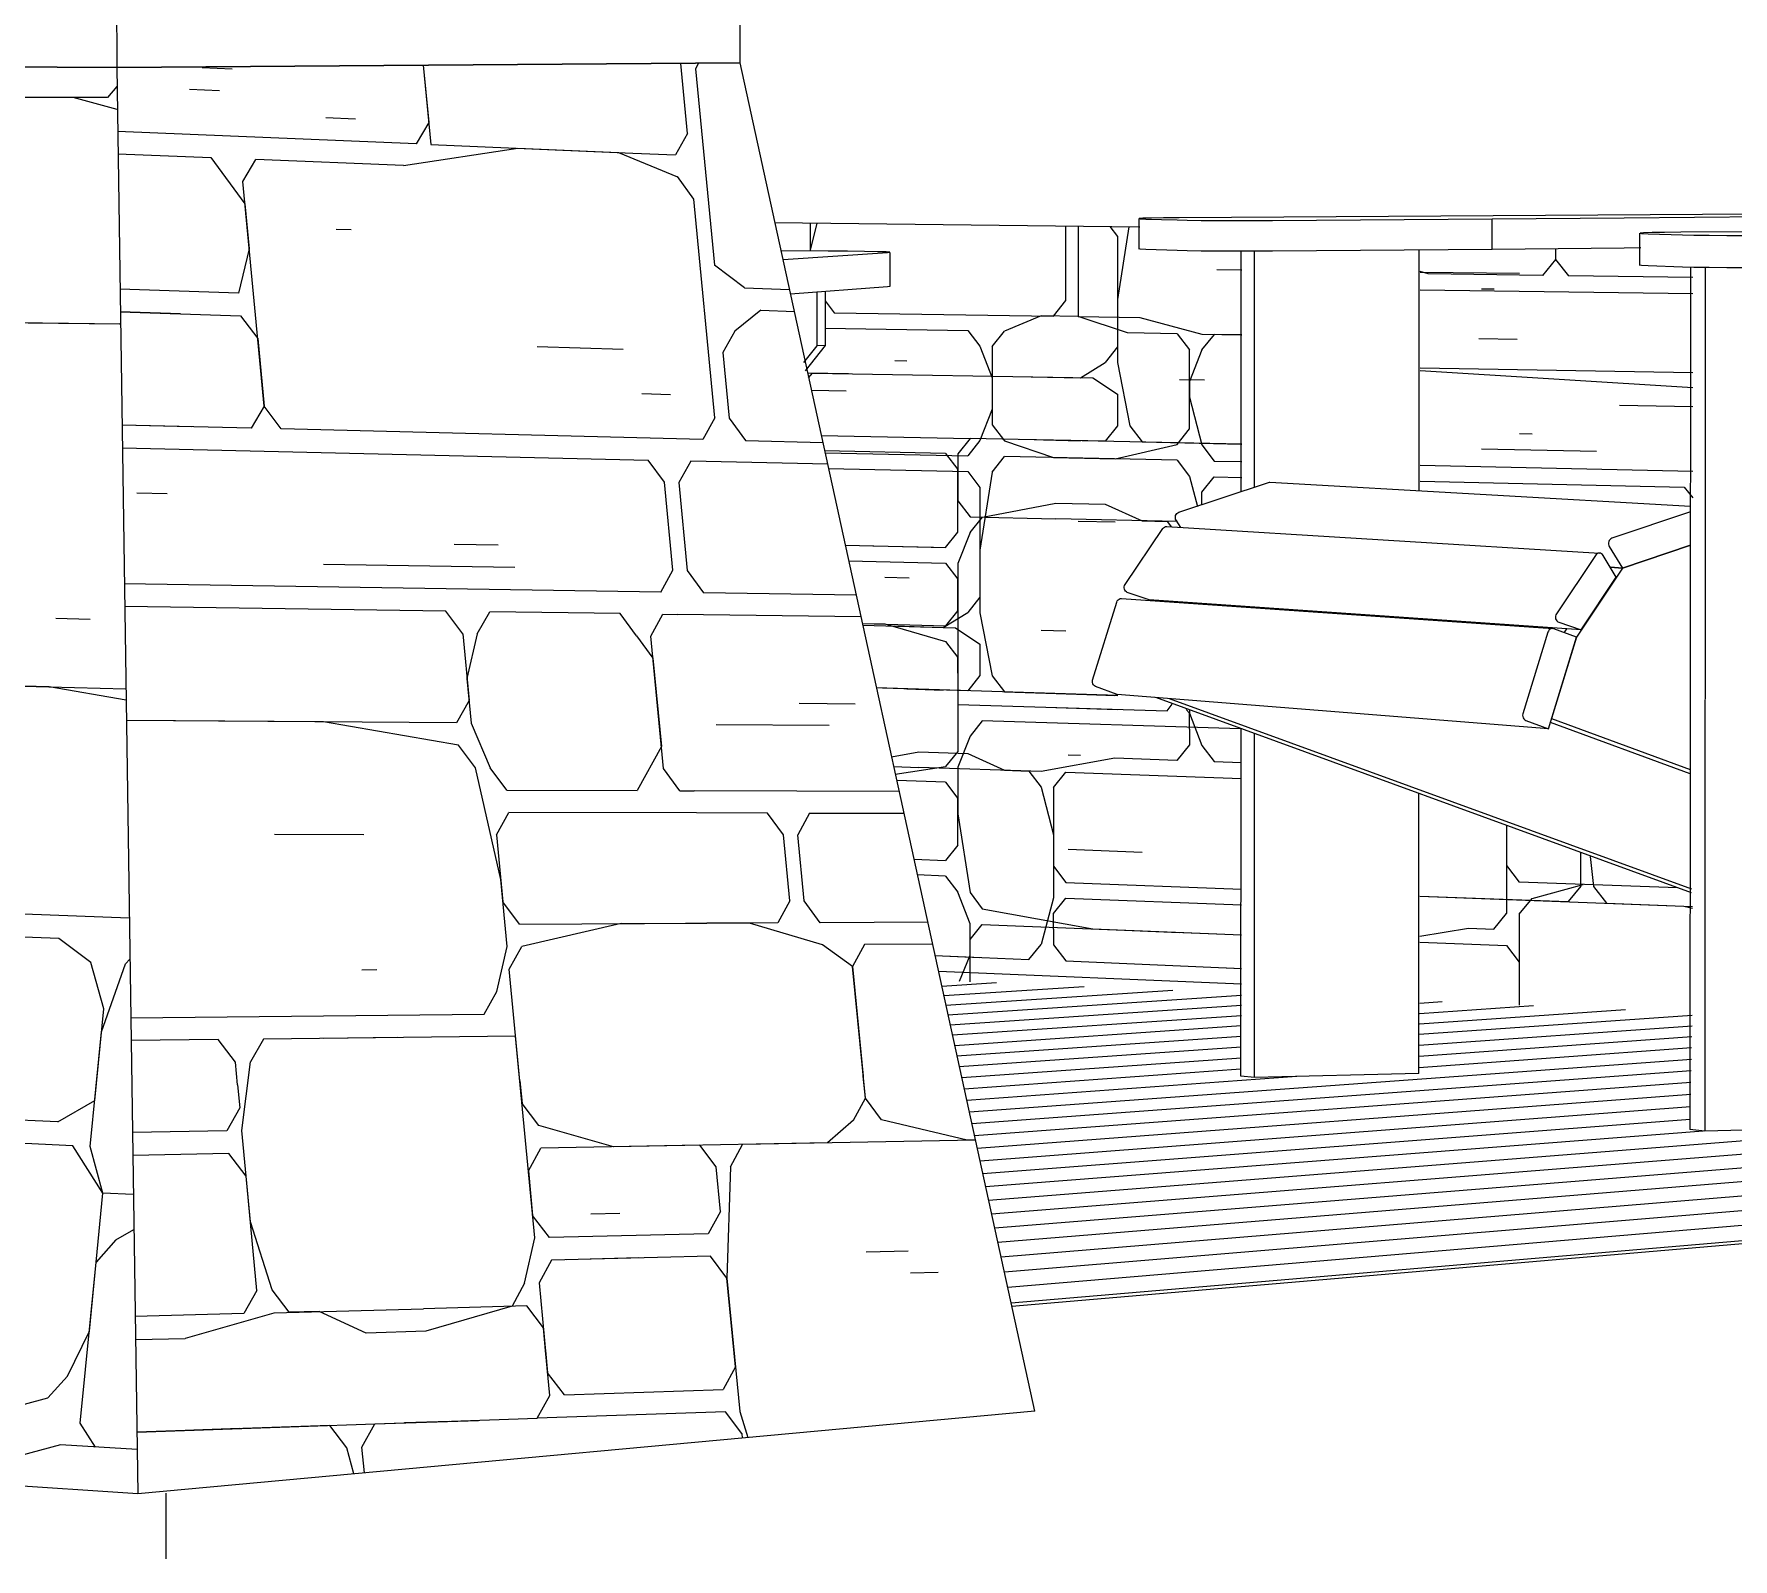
# Model space of a CAD drawing. Header units: inches. Extents: x 205 to 211, y -138 to -29.
# Drawn here: x 210.3542 to 210.4573, y -31.0676 to -30.9751 of the extents above; entities that cross this region are included whole.
import ezdxf

# ---------------------------------------------------------------- set-up
doc = ezdxf.new("R2010")
doc.units = ezdxf.units.IN
doc.header["$MEASUREMENT"] = 0
for name, color, linetype, lineweight in [('A-FLOR', 192, 'Continuous', 13), ('A-FLOR-PATT', 8, 'Continuous', 13), ('A-PART', 2, 'Continuous', 9), ('A-WALL', 113, 'Continuous', 13), ('A-WALL-PATT', 111, 'Continuous', 13), ('I-FURN', 30, 'Continuous', 9), ('L-SITE-WALL', 31, 'Continuous', 13), ('S-COLS', 52, 'Continuous', 9)]:
    doc.layers.add(name, color=color, linetype=linetype, lineweight=lineweight)

# ---------------------------------------------------------------- blocks, each defined once
blk = doc.blocks.new('FP_143-Looking Southeast')
at = {"layer": 'A-FLOR-PATT', "lineweight": 9}
for p, q in [((-513.64957, -31.03265), (-513.65289, -31.03287)), ((-513.64424, -31.03288), (-513.65276, -31.03344)), ((-513.63886, -31.03311), (-513.65264, -31.03402)), ((-513.63468, -31.03342), (-513.65251, -31.03461)), ((-513.63469, -31.03402), (-513.65237, -31.03522)), ((-513.63469, -31.03464), (-513.65224, -31.03583)), ((-513.60733, -31.03463), (-513.6239, -31.03579)), ((-513.61139, -31.03428), (-513.62389, -31.03515)), ((-513.61697, -31.03404), (-513.62388, -31.03452)), ((-513.6225, -31.0338), (-513.62387, -31.0339)), ((-513.6347, -31.03526), (-513.6521, -31.03646)), ((-513.60734, -31.03527), (-513.6239, -31.03645)), ((-513.63471, -31.0359), (-513.65196, -31.0371)), ((-513.63471, -31.03655), (-513.65182, -31.03775)), ((-513.60737, -31.0366), (-513.62392, -31.0378)), ((-513.60735, -31.03593), (-513.62391, -31.03712)), ((-513.63472, -31.03721), (-513.65167, -31.03842)), ((-513.60738, -31.03729), (-513.65121, -31.04049)), ((-513.63473, -31.03789), (-513.65152, -31.03909)), ((-513.63134, -31.03834), (-513.65137, -31.03979)), ((-513.6074, -31.03798), (-513.65106, -31.04121)), ((-513.60741, -31.0387), (-513.6509, -31.04194)), ((-513.55692, -31.03852), (-513.65004, -31.04585)), ((-513.52255, -31.03807), (-513.64948, -31.0484)), ((-513.51626, -31.03834), (-513.64928, -31.04929)), ((-513.50992, -31.03861), (-513.64908, -31.0502)), ((-513.60742, -31.03943), (-513.65073, -31.04269)), ((-513.5552, -31.03915), (-513.64986, -31.04668)), ((-513.55382, -31.03982), (-513.64967, -31.04753)), ((-513.50353, -31.03888), (-513.64888, -31.05113)), ((-513.49708, -31.03916), (-513.64867, -31.05208)), ((-513.60744, -31.04017), (-513.65056, -31.04346)), ((-513.60746, -31.04093), (-513.65039, -31.04424)), ((-513.60666, -31.04164), (-513.65022, -31.04503))]:
    blk.add_line(p, q, dxfattribs=at)
blk = doc.blocks.new('FP_149-Looking Southeast')
at = {"layer": 'A-WALL-PATT', "lineweight": 9}
for p, q in [((-513.66088, -30.98654), (-513.66088, -30.98825)), ((-513.66046, -30.98655), (-513.66088, -30.98818)), ((-513.64535, -30.99124), (-513.64535, -30.98672)), ((-513.64461, -30.98673), (-513.64461, -30.99221)), ((-513.66088, -30.98818), (-513.66088, -30.98825)), ((-513.61563, -30.98811), (-513.61563, -30.98876)), ((-513.61563, -30.98876), (-513.61641, -30.98972)), ((-513.61563, -30.98876), (-513.61485, -30.98974)), ((-513.62336, -30.98963), (-513.62385, -30.98947)), ((-513.61641, -30.98972), (-513.62336, -30.98963)), ((-513.60729, -30.98984), (-513.61485, -30.98974)), ((-513.65997, -30.99126), (-513.65942, -30.99198)), ((-513.6461, -30.99219), (-513.64535, -30.99124)), ((-513.62385, -30.99059), (-513.60729, -30.99082)), ((-513.65942, -30.99198), (-513.6461, -30.99219)), ((-513.64685, -30.99217), (-513.64908, -30.99309)), ((-513.64461, -30.99221), (-513.64685, -30.99217)), ((-513.64685, -30.99217), (-513.6461, -30.99219)), ((-513.64161, -30.99321), (-513.64461, -30.99221)), ((-513.64461, -30.99221), (-513.64086, -30.99227)), ((-513.64086, -30.99227), (-513.63709, -30.99328)), ((-513.65997, -30.99292), (-513.65131, -30.99306)), ((-513.65131, -30.99306), (-513.65057, -30.99402)), ((-513.64982, -30.99403), (-513.64908, -30.99309)), ((-513.6386, -30.99326), (-513.64161, -30.99321)), ((-513.6386, -30.99326), (-513.63785, -30.99423)), ((-513.63709, -30.99328), (-513.63467, -30.99332)), ((-513.63709, -30.99424), (-513.63633, -30.9933)), ((-513.63467, -30.99332), (-513.63633, -30.9933)), ((-513.65057, -30.99402), (-513.64982, -30.99594)), ((-513.64982, -30.99403), (-513.64982, -30.99879)), ((-513.63785, -30.99903), (-513.63785, -30.99423)), ((-513.63709, -30.99424), (-513.63785, -30.99615)), ((-513.62028, -30.99355), (-513.61796, -30.99359)), ((-513.65574, -30.99488), (-513.655, -30.9949)), ((-513.64982, -30.99594), (-513.64982, -30.99784)), ((-513.63785, -30.99615), (-513.63785, -30.99711)), ((-513.6608, -30.99668), (-513.65868, -30.99672)), ((-513.63785, -30.99711), (-513.63709, -31)), ((-513.61174, -30.99759), (-513.6073, -30.99768)), ((-513.64982, -30.99784), (-513.65057, -30.99973)), ((-513.64982, -30.99879), (-513.64908, -30.99976)), ((-513.6386, -30.99997), (-513.63785, -30.99903)), ((-513.65997, -31.00048), (-513.65131, -31.00066)), ((-513.65057, -30.99973), (-513.65131, -31.00066)), ((-513.64908, -30.99976), (-513.6461, -31.00077)), ((-513.64236, -31.00085), (-513.6386, -30.99997)), ((-513.63709, -31), (-513.63634, -31.00098)), ((-513.65977, -31.00143), (-513.65131, -31.00161)), ((-513.65131, -31.00161), (-513.65057, -31.00258)), ((-513.64983, -31.00165), (-513.65057, -31.00639)), ((-513.64983, -31.00165), (-513.64908, -31.00071)), ((-513.6386, -31.00093), (-513.64908, -31.00071)), ((-513.6461, -31.00077), (-513.64236, -31.00085)), ((-513.6386, -31.00093), (-513.63785, -31.00191)), ((-513.63634, -31.00098), (-513.63467, -31.00101)), ((-513.62385, -31.00124), (-513.6073, -31.00159)), ((-513.65057, -31.00258), (-513.65057, -31.00924)), ((-513.63785, -31.00191), (-513.63737, -31.00375)), ((-513.63709, -31.00288), (-513.63634, -31.00194)), ((-513.63634, -31.00194), (-513.63467, -31.00198)), ((-513.62385, -31.00221), (-513.60782, -31.00256)), ((-513.60782, -31.00256), (-513.6073, -31.00322)), ((-513.63709, -31.00366), (-513.63709, -31.00288)), ((-513.64461, -31.00462), (-513.64236, -31.00468)), ((-513.65057, -31.00639), (-513.65057, -31.01019)), ((-513.65057, -31.00924), (-513.65131, -31.01017)), ((-513.65769, -31.01094), (-513.65205, -31.0111)), ((-513.65574, -31.01099), (-513.65279, -31.01108)), ((-513.65279, -31.01108), (-513.65131, -31.01017)), ((-513.65057, -31.01019), (-513.64983, -31.01402)), ((-513.65205, -31.0111), (-513.65057, -31.01209)), ((-513.64685, -31.01125), (-513.64536, -31.01129)), ((-513.65057, -31.01209), (-513.65057, -31.01399)), ((-513.65057, -31.01399), (-513.65131, -31.01492)), ((-513.64983, -31.01402), (-513.64908, -31.01499)), ((-513.64219, -31.0152), (-513.65685, -31.01475)), ((-513.65131, -31.01492), (-513.65648, -31.01476)), ((-513.65501, -31.01481), (-513.65279, -31.01488)), ((-513.64908, -31.01499), (-513.64219, -31.0152)), ((-513.64461, -31.01513), (-513.64237, -31.0152)), ((-513.63785, -31.01629), (-513.63804, -31.01605)), ((-513.63785, -31.01612), (-513.63785, -31.01629)), ((-513.63785, -31.01725), (-513.63785, -31.01629)), ((-513.63785, -31.01629), (-513.6371, -31.01824)), ((-513.63785, -31.01821), (-513.63861, -31.01915)), ((-513.63785, -31.01725), (-513.63785, -31.01821)), ((-513.65594, -31.01893), (-513.65427, -31.01862)), ((-513.65427, -31.01862), (-513.65131, -31.01872)), ((-513.65131, -31.01872), (-513.64908, -31.01975)), ((-513.64237, -31.01902), (-513.64685, -31.01982)), ((-513.63861, -31.01915), (-513.64237, -31.01902)), ((-513.6371, -31.01824), (-513.63634, -31.01922)), ((-513.63634, -31.01922), (-513.63468, -31.01928)), ((-513.65581, -31.01952), (-513.65427, -31.01957)), ((-513.64685, -31.01982), (-513.65427, -31.01957)), ((-513.64908, -31.01975), (-513.6476, -31.0198)), ((-513.6476, -31.0198), (-513.64685, -31.02078)), ((-513.64611, -31.0208), (-513.64536, -31.01987)), ((-513.64536, -31.01987), (-513.63468, -31.02024)), ((-513.64685, -31.02078), (-513.64611, -31.02366)), ((-513.64611, -31.0208), (-513.64611, -31.02557)), ((-513.64611, -31.02366), (-513.64611, -31.02748)), ((-513.61409, -31.02678), (-513.61409, -31.02476)), ((-513.61352, -31.02497), (-513.61332, -31.02681)), ((-513.64611, -31.02557), (-513.64536, -31.02655)), ((-513.64611, -31.02748), (-513.64685, -31.03031)), ((-513.64611, -31.02843), (-513.64536, -31.02751)), ((-513.64536, -31.02655), (-513.63468, -31.02696)), ((-513.64536, -31.02751), (-513.63468, -31.02792)), ((-513.62386, -31.02738), (-513.60784, -31.02799)), ((-513.62386, -31.02738), (-513.61487, -31.02772)), ((-513.61409, -31.02678), (-513.61487, -31.02772)), ((-513.61332, -31.02681), (-513.61254, -31.02781)), ((-513.64611, -31.02938), (-513.64611, -31.02843)), ((-513.61254, -31.02781), (-513.60732, -31.02801)), ((-513.60784, -31.02799), (-513.60732, -31.02812)), ((-513.64611, -31.02938), (-513.64611, -31.03034)), ((-513.6476, -31.03123), (-513.64685, -31.03031)), ((-513.64611, -31.03034), (-513.64536, -31.03132)), ((-513.6533, -31.03099), (-513.65057, -31.0311)), ((-513.6533, -31.03099), (-513.6476, -31.03123)), ((-513.64536, -31.03132), (-513.63468, -31.03177)), ((-513.63468, -31.03273), (-513.65309, -31.03195)), ((-513.63559, -31.03173), (-513.63468, -31.03177))]:
    blk.add_line(p, q, dxfattribs=at)
blk = doc.blocks.new('FP_150-Looking Southeast')
at = {"layer": 'A-WALL-PATT', "lineweight": 9}
for p, q in [((-513.68436, -30.97696), (-513.6839, -30.98177)), ((-513.68436, -30.97696), (-513.68403, -30.98043)), ((-513.66831, -30.98111), (-513.66873, -30.97685)), ((-513.66765, -30.97684), (-513.66784, -30.97718)), ((-513.69595, -30.9772), (-513.69777, -30.97712)), ((-513.66784, -30.97718), (-513.66669, -30.98909)), ((-513.69673, -30.97852), (-513.69855, -30.97844)), ((-513.68479, -30.98174), (-513.70292, -30.98098)), ((-513.68848, -30.98024), (-513.69028, -30.98016)), ((-513.68403, -30.98043), (-513.68479, -30.98174)), ((-513.68555, -30.98305), (-513.67861, -30.982)), ((-513.6839, -30.98177), (-513.67164, -30.98229)), ((-513.67861, -30.982), (-513.6725, -30.98225)), ((-513.66831, -30.98111), (-513.66905, -30.9824)), ((-513.7029, -30.98234), (-513.69725, -30.98257)), ((-513.69725, -30.98257), (-513.69518, -30.98537)), ((-513.69531, -30.98401), (-513.69453, -30.98268)), ((-513.68555, -30.98305), (-513.69453, -30.98268)), ((-513.6725, -30.98225), (-513.66892, -30.98373)), ((-513.67164, -30.98229), (-513.66905, -30.9824)), ((-513.69402, -30.99765), (-513.69531, -30.98401)), ((-513.66793, -30.98509), (-513.66892, -30.98372)), ((-513.66665, -30.99836), (-513.66793, -30.98509)), ((-513.69518, -30.98537), (-513.69492, -30.9881)), ((-513.68874, -30.98696), (-513.68964, -30.98693)), ((-513.69492, -30.9881), (-513.69557, -30.99079)), ((-513.66485, -30.99048), (-513.66669, -30.98909)), ((-513.69557, -30.99079), (-513.70277, -30.99056)), ((-513.66485, -30.99048), (-513.66212, -30.99057)), ((-513.69909, -30.99204), (-513.70275, -30.99193)), ((-513.70275, -30.99193), (-513.69545, -30.99216)), ((-513.69545, -30.99216), (-513.69441, -30.99355)), ((-513.66386, -30.99183), (-513.66545, -30.9931)), ((-513.66386, -30.99183), (-513.66183, -30.9919)), ((-513.66545, -30.9931), (-513.66617, -30.9944)), ((-513.69441, -30.99355), (-513.69402, -30.99765)), ((-513.67222, -30.99422), (-513.67745, -30.99406)), ((-513.66617, -30.9944), (-513.66579, -30.99838)), ((-513.66936, -30.99696), (-513.67109, -30.99691)), ((-513.69402, -30.99765), (-513.6948, -30.99899)), ((-513.69299, -30.99903), (-513.69402, -30.99765)), ((-513.66665, -30.99836), (-513.66738, -30.99967)), ((-513.66579, -30.99838), (-513.6648, -30.99973)), ((-513.69845, -30.9989), (-513.70265, -30.9988)), ((-513.6948, -30.99899), (-513.70265, -30.9988)), ((-513.66738, -30.99967), (-513.69299, -30.99903)), ((-513.70263, -31.00017), (-513.67071, -31.00092)), ((-513.6648, -30.99973), (-513.66009, -30.99985)), ((-513.66971, -31.00227), (-513.67071, -31.00092)), ((-513.66811, -31.00098), (-513.66885, -31.00229)), ((-513.6598, -31.00117), (-513.66811, -31.00098)), ((-513.6692, -31.00761), (-513.66971, -31.00227)), ((-513.66885, -31.00229), (-513.66833, -31.00763)), ((-513.6999, -31.00298), (-513.70174, -31.00294)), ((-513.67982, -31.00609), (-513.68248, -31.00604)), ((-513.67881, -31.00745), (-513.69041, -31.00726)), ((-513.66994, -31.00894), (-513.6692, -31.00761)), ((-513.66833, -31.00763), (-513.66734, -31.00898)), ((-513.66994, -31.00894), (-513.70251, -31.00843)), ((-513.68298, -31.01009), (-513.70249, -31.00981)), ((-513.65806, -31.00912), (-513.66734, -31.00898)), ((-513.68196, -31.01146), (-513.68298, -31.01009)), ((-513.68108, -31.01147), (-513.68032, -31.01013)), ((-513.67241, -31.01024), (-513.68032, -31.01013)), ((-513.67141, -31.01159), (-513.67241, -31.01024)), ((-513.67055, -31.0116), (-513.66981, -31.01027)), ((-513.66981, -31.01027), (-513.66894, -31.01029)), ((-513.65777, -31.01044), (-513.66894, -31.01029)), ((-513.68196, -31.01146), (-513.68158, -31.01552)), ((-513.68108, -31.01147), (-513.68171, -31.01417)), ((-513.67141, -31.01159), (-513.67042, -31.01294)), ((-513.66977, -31.01964), (-513.67055, -31.0116)), ((-513.67042, -31.01294), (-513.6699, -31.0183)), ((-513.68171, -31.01417), (-513.68145, -31.01688)), ((-513.68158, -31.01552), (-513.68234, -31.01687)), ((-513.65815, -31.01573), (-513.66155, -31.0157)), ((-513.69041, -31.01681), (-513.70239, -31.01672)), ((-513.68234, -31.01687), (-513.70239, -31.01672)), ((-513.69041, -31.01681), (-513.69678, -31.01676)), ((-513.68221, -31.01823), (-513.69041, -31.01681)), ((-513.68145, -31.01688), (-513.6803, -31.01959)), ((-513.65972, -31.01704), (-513.66657, -31.01699)), ((-513.68119, -31.01959), (-513.68221, -31.01823)), ((-513.6699, -31.0183), (-513.67138, -31.02098)), ((-513.67966, -31.02637), (-513.68119, -31.01959)), ((-513.67929, -31.02095), (-513.6803, -31.01959)), ((-513.66878, -31.02099), (-513.66977, -31.01964)), ((-513.67929, -31.02095), (-513.67138, -31.02098)), ((-513.66878, -31.02099), (-513.66791, -31.02099)), ((-513.65546, -31.02103), (-513.66791, -31.02099)), ((-513.67992, -31.02366), (-513.67916, -31.02231)), ((-513.66778, -31.02233), (-513.67916, -31.02231)), ((-513.66347, -31.02234), (-513.66778, -31.02233)), ((-513.66249, -31.02367), (-513.66347, -31.02234)), ((-513.66091, -31.02234), (-513.66163, -31.02367)), ((-513.66091, -31.02234), (-513.65517, -31.02236)), ((-513.68796, -31.02366), (-513.69339, -31.02365)), ((-513.67992, -31.02366), (-513.67953, -31.02773)), ((-513.6621, -31.02767), (-513.66249, -31.02367)), ((-513.66124, -31.02767), (-513.66163, -31.02367)), ((-513.67927, -31.03045), (-513.67966, -31.02637)), ((-513.67851, -31.02909), (-513.67953, -31.02773)), ((-513.6621, -31.02767), (-513.66283, -31.02901)), ((-513.66026, -31.029), (-513.66124, -31.02767)), ((-513.67851, -31.02909), (-513.66714, -31.02903)), ((-513.67235, -31.02905), (-513.67837, -31.03044)), ((-513.66455, -31.02902), (-513.67235, -31.02906)), ((-513.66283, -31.02901), (-513.66714, -31.02903)), ((-513.66013, -31.03033), (-513.66455, -31.02902)), ((-513.65372, -31.02897), (-513.66026, -31.029)), ((-513.6799, -31.03317), (-513.67927, -31.03045)), ((-513.67914, -31.03181), (-513.67838, -31.03044)), ((-513.6583, -31.03165), (-513.66013, -31.03033)), ((-513.65758, -31.03032), (-513.6583, -31.03165)), ((-513.65343, -31.03029), (-513.65758, -31.03032)), ((-513.68718, -31.03186), (-513.68809, -31.03187)), ((-513.67849, -31.0386), (-513.67914, -31.03181)), ((-513.65752, -31.03964), (-513.6583, -31.03165)), ((-513.6583, -31.03165), (-513.65765, -31.03831)), ((-513.68066, -31.03454), (-513.6799, -31.03317)), ((-513.70212, -31.03476), (-513.68066, -31.03454)), ((-513.6968, -31.03609), (-513.7021, -31.03615)), ((-513.69576, -31.03746), (-513.6968, -31.03609)), ((-513.69405, -31.03606), (-513.69484, -31.03745)), ((-513.67875, -31.03588), (-513.69405, -31.03606)), ((-513.6859, -31.03596), (-513.69041, -31.03602)), ((-513.67759, -31.04813), (-513.67875, -31.03588)), ((-513.69563, -31.03884), (-513.69576, -31.03746)), ((-513.69537, -31.04161), (-513.69484, -31.03745)), ((-513.69563, -31.03884), (-513.6955, -31.04023)), ((-513.67849, -31.0386), (-513.67836, -31.03996)), ((-513.65752, -31.03964), (-513.65765, -31.03831)), ((-513.65824, -31.04099), (-513.65752, -31.03964)), ((-513.65654, -31.04096), (-513.65752, -31.03964)), ((-513.6955, -31.04023), (-513.69629, -31.04163)), ((-513.67735, -31.04131), (-513.67836, -31.03996)), ((-513.69629, -31.04163), (-513.70201, -31.04172)), ((-513.69485, -31.04715), (-513.69537, -31.04161)), ((-513.67281, -31.04259), (-513.67735, -31.04131)), ((-513.65824, -31.04099), (-513.65982, -31.04235)), ((-513.65135, -31.0422), (-513.65654, -31.04096)), ((-513.67798, -31.04405), (-513.67722, -31.04267)), ((-513.66758, -31.04249), (-513.67722, -31.04267)), ((-513.65982, -31.04235), (-513.67281, -31.04259)), ((-513.66658, -31.04382), (-513.66758, -31.04249)), ((-513.66571, -31.04381), (-513.66498, -31.04245)), ((-513.65083, -31.04219), (-513.66498, -31.04245)), ((-513.65083, -31.04219), (-513.65135, -31.0422)), ((-513.69616, -31.04301), (-513.70199, -31.04312)), ((-513.69511, -31.04438), (-513.69616, -31.04301)), ((-513.66632, -31.04652), (-513.66658, -31.04382)), ((-513.66571, -31.04381), (-513.66593, -31.05056)), ((-513.69446, -31.05131), (-513.69511, -31.04438)), ((-513.67798, -31.04405), (-513.67772, -31.04677)), ((-513.6767, -31.04811), (-513.67772, -31.04677)), ((-513.67242, -31.04665), (-513.67418, -31.04669)), ((-513.66632, -31.04652), (-513.66706, -31.04788)), ((-513.69354, -31.05128), (-513.69485, -31.04715)), ((-513.67821, -31.05088), (-513.67759, -31.04813)), ((-513.66706, -31.04788), (-513.6767, -31.04811)), ((-513.65492, -31.04893), (-513.65747, -31.049)), ((-513.67657, -31.04947), (-513.67733, -31.05086)), ((-513.66693, -31.04923), (-513.67657, -31.04947)), ((-513.67129, -31.04934), (-513.67569, -31.04945)), ((-513.66593, -31.05056), (-513.66693, -31.04923)), ((-513.67821, -31.05088), (-513.67897, -31.05227)), ((-513.67733, -31.05086), (-513.67681, -31.05631)), ((-513.66593, -31.05056), (-513.66515, -31.05865)), ((-513.66541, -31.05595), (-513.66593, -31.05056)), ((-513.6531, -31.05022), (-513.65479, -31.05026)), ((-513.69446, -31.05131), (-513.69525, -31.05272)), ((-513.6925, -31.05264), (-513.69354, -31.05128)), ((-513.67808, -31.05225), (-513.68434, -31.05242)), ((-513.67707, -31.05358), (-513.67808, -31.05225)), ((-513.69525, -31.05272), (-513.70185, -31.0529)), ((-513.6988, -31.05421), (-513.69341, -31.05267)), ((-513.69341, -31.05267), (-513.68434, -31.05242)), ((-513.69068, -31.05259), (-513.6925, -31.05264)), ((-513.68782, -31.0539), (-513.69068, -31.05259)), ((-513.67897, -31.05227), (-513.68421, -31.05379)), ((-513.70183, -31.0543), (-513.69881, -31.05422)), ((-513.68421, -31.05379), (-513.68782, -31.0539)), ((-513.67694, -31.05495), (-513.67707, -31.05358)), ((-513.67668, -31.05768), (-513.67694, -31.05495)), ((-513.67694, -31.05495), (-513.67681, -31.05631)), ((-513.67579, -31.05765), (-513.67681, -31.05631)), ((-513.66541, -31.05595), (-513.66615, -31.05733)), ((-513.67579, -31.05765), (-513.66615, -31.05733)), ((-513.67744, -31.05907), (-513.67668, -31.05768)), ((-513.70175, -31.05991), (-513.67744, -31.05907)), ((-513.68808, -31.06083), (-513.6873, -31.05941)), ((-513.6873, -31.05941), (-513.681, -31.0592)), ((-513.68279, -31.05926), (-513.68549, -31.05935)), ((-513.66602, -31.05868), (-513.67744, -31.05907)), ((-513.66502, -31.06), (-513.66602, -31.05868)), ((-513.66515, -31.05865), (-513.66466, -31.06024)), ((-513.69003, -31.05951), (-513.70175, -31.05991)), ((-513.69552, -31.0597), (-513.69829, -31.05979)), ((-513.68899, -31.06086), (-513.69003, -31.05951)), ((-513.66502, -31.06), (-513.665, -31.06027)), ((-513.68857, -31.06244), (-513.68899, -31.06086)), ((-513.68793, -31.06238), (-513.68808, -31.06083))]:
    blk.add_line(p, q, dxfattribs=at)
blk = doc.blocks.new('FP_151-Looking Southeast')
at = {"layer": 'A-WALL-PATT', "lineweight": 9}
for p, q in [((-513.7232, -30.98024), (-513.72287, -30.97699)), ((-513.72287, -30.97699), (-513.72292, -30.97754)), ((-513.72205, -30.97889), (-513.72292, -30.97754)), ((-513.7149, -30.97891), (-513.72218, -30.98025)), ((-513.72205, -30.97889), (-513.70872, -30.97892)), ((-513.70561, -30.97892), (-513.7149, -30.97891)), ((-513.70353, -30.97893), (-513.70872, -30.97892)), ((-513.70294, -30.97965), (-513.70561, -30.97892)), ((-513.70296, -30.97826), (-513.70353, -30.97893)), ((-513.72448, -30.98294), (-513.7232, -30.98024)), ((-513.72333, -30.9816), (-513.72218, -30.98025)), ((-513.7324, -30.98156), (-513.7334, -30.98156)), ((-513.72402, -30.98836), (-513.72333, -30.9816)), ((-513.72563, -30.98429), (-513.72448, -30.98294)), ((-513.74799, -30.98416), (-513.72563, -30.98429)), ((-513.74374, -30.98552), (-513.74828, -30.98549)), ((-513.74289, -30.98686), (-513.74374, -30.98552)), ((-513.74077, -30.98554), (-513.7419, -30.98687)), ((-513.72374, -30.98565), (-513.74077, -30.98554)), ((-513.73181, -30.9856), (-513.7368, -30.98557)), ((-513.72497, -30.99785), (-513.72374, -30.98565)), ((-513.7433, -30.99087), (-513.7419, -30.98687)), ((-513.74302, -30.9882), (-513.74289, -30.98686)), ((-513.74302, -30.9882), (-513.74316, -30.98954)), ((-513.72402, -30.98836), (-513.72415, -30.98972)), ((-513.74316, -30.98954), (-513.74429, -30.99086)), ((-513.72327, -30.99108), (-513.72415, -30.98972)), ((-513.74429, -30.99086), (-513.74945, -30.99081)), ((-513.74385, -30.99622), (-513.7433, -30.99087)), ((-513.71831, -30.9925), (-513.72327, -30.99108)), ((-513.74442, -30.9922), (-513.74974, -30.99214)), ((-513.74357, -30.99355), (-513.74442, -30.9922)), ((-513.72456, -30.99378), (-513.72341, -30.99244)), ((-513.71215, -30.99257), (-513.72341, -30.99244)), ((-513.7028, -30.99267), (-513.71831, -30.9925)), ((-513.71125, -30.99395), (-513.71215, -30.99257)), ((-513.71022, -30.99396), (-513.70905, -30.9926)), ((-513.70274, -30.99267), (-513.70905, -30.9926)), ((-513.70274, -30.99264), (-513.7028, -30.99267)), ((-513.74426, -31.00024), (-513.74357, -30.99355)), ((-513.72456, -30.99378), (-513.72484, -30.99649)), ((-513.71022, -30.99396), (-513.71194, -31.00079)), ((-513.71153, -30.99668), (-513.71125, -30.99395)), ((-513.74327, -31.00025), (-513.74385, -30.99622)), ((-513.72396, -30.99787), (-513.72484, -30.99649)), ((-513.71872, -30.99658), (-513.72077, -30.99655)), ((-513.71153, -30.99668), (-513.71269, -30.99804)), ((-513.72626, -31.00055), (-513.72497, -30.99785)), ((-513.71269, -30.99804), (-513.72396, -30.99787)), ((-513.7241, -30.99922), (-513.72525, -31.00056)), ((-513.71283, -30.99941), (-513.7241, -30.99922)), ((-513.71797, -30.99932), (-513.72308, -30.99924)), ((-513.71194, -31.00079), (-513.71283, -30.99941)), ((-513.74426, -31.00024), (-513.74538, -31.00156)), ((-513.74242, -31.00161), (-513.74327, -31.00025)), ((-513.72626, -31.00055), (-513.72741, -31.00188)), ((-513.72525, -31.00056), (-513.7258, -31.00599)), ((-513.74538, -31.00156), (-513.75178, -31.00144)), ((-513.74945, -31.00282), (-513.74341, -31.00159)), ((-513.74341, -31.00159), (-513.73345, -31.00177)), ((-513.74044, -31.00165), (-513.74242, -31.00161)), ((-513.73759, -31.00305), (-513.74044, -31.00165)), ((-513.71194, -31.00079), (-513.71276, -31.00902)), ((-513.71248, -31.00628), (-513.71194, -31.00079)), ((-513.72741, -31.00188), (-513.73359, -31.00312)), ((-513.7264, -31.0019), (-513.73345, -31.00177)), ((-513.72552, -31.00328), (-513.7264, -31.0019)), ((-513.75207, -31.00277), (-513.74945, -31.00282)), ((-513.73359, -31.00312), (-513.73759, -31.00305)), ((-513.72566, -31.00464), (-513.72552, -31.00328)), ((-513.72593, -31.00735), (-513.72566, -31.00464)), ((-513.72566, -31.00464), (-513.7258, -31.00599)), ((-513.72492, -31.00738), (-513.7258, -31.00599)), ((-513.71248, -31.00628), (-513.71365, -31.00762)), ((-513.72708, -31.00869), (-513.72593, -31.00735)), ((-513.72492, -31.00738), (-513.71365, -31.00762)), ((-513.75323, -31.00809), (-513.72708, -31.00869)), ((-513.74112, -31.00836), (-513.75323, -31.00809)), ((-513.74706, -31.00823), (-513.75, -31.00816)), ((-513.74027, -31.00973), (-513.74112, -31.00836)), ((-513.73927, -31.00976), (-513.73814, -31.00843)), ((-513.73814, -31.00843), (-513.73112, -31.0086)), ((-513.73314, -31.00855), (-513.73614, -31.00848)), ((-513.71379, -31.00899), (-513.72708, -31.00869)), ((-513.73982, -31.01515), (-513.74027, -31.00973)), ((-513.73955, -31.01245), (-513.73927, -31.00976)), ((-513.71289, -31.01039), (-513.71379, -31.00899)), ((-513.71276, -31.00902), (-513.71213, -31.01316)), ((-513.71289, -31.01039), (-513.71317, -31.01314)), ((-513.70457, -31.01059), (-513.70666, -31.01054)), ((-513.73769, -31.01385), (-513.73955, -31.01245)), ((-513.74465, -31.01367), (-513.74662, -31.01361)), ((-513.73669, -31.01388), (-513.73883, -31.01517)), ((-513.71434, -31.01448), (-513.73769, -31.01385)), ((-513.73268, -31.01399), (-513.73669, -31.01388)), ((-513.71317, -31.01314), (-513.71434, -31.01448)), ((-513.71123, -31.01457), (-513.71213, -31.01316)), ((-513.70707, -31.01468), (-513.71743, -31.0144)), ((-513.71123, -31.01457), (-513.70241, -31.0148)), ((-513.7024, -31.0155), (-513.70707, -31.01468)), ((-513.74037, -31.02054), (-513.73982, -31.01515)), ((-513.73996, -31.0165), (-513.73883, -31.01517)), ((-513.74093, -31.02594), (-513.73996, -31.0165)), ((-513.74206, -31.02726), (-513.74037, -31.02054)), ((-513.74857, -31.02297), (-513.75152, -31.02287)), ((-513.74007, -31.02733), (-513.74093, -31.02594)), ((-513.75696, -31.02805), (-513.75743, -31.02727)), ((-513.74206, -31.02726), (-513.74319, -31.02857)), ((-513.70221, -31.02872), (-513.74007, -31.02733)), ((-513.75207, -31.02823), (-513.7571, -31.02939)), ((-513.75696, -31.02805), (-513.74319, -31.02857)), ((-513.74715, -31.02842), (-513.75207, -31.02823)), ((-513.74333, -31.02992), (-513.74715, -31.02842)), ((-513.7571, -31.02939), (-513.75817, -31.03064)), ((-513.74134, -31.03), (-513.7402, -31.02868)), ((-513.70649, -31.02995), (-513.7402, -31.02868)), ((-513.74247, -31.03131), (-513.74333, -31.02992)), ((-513.74261, -31.03266), (-513.74134, -31.03)), ((-513.70453, -31.03142), (-513.70649, -31.02995)), ((-513.75823, -31.03091), (-513.7589, -31.03737)), ((-513.74316, -31.03807), (-513.74247, -31.03131)), ((-513.70375, -31.03423), (-513.70453, -31.03142)), ((-513.70389, -31.03562), (-513.70243, -31.0315)), ((-513.70243, -31.0315), (-513.70217, -31.03121)), ((-513.75848, -31.03336), (-513.75859, -31.03257)), ((-513.74289, -31.03536), (-513.74261, -31.03266)), ((-513.75862, -31.03469), (-513.75848, -31.03336)), ((-513.75943, -31.0364), (-513.75862, -31.03469)), ((-513.72154, -31.03489), (-513.73071, -31.03451)), ((-513.7043, -31.03979), (-513.70375, -31.03423)), ((-513.74217, -31.03811), (-513.74289, -31.03536)), ((-513.70458, -31.04258), (-513.70389, -31.03562)), ((-513.75806, -31.03875), (-513.7589, -31.03737)), ((-513.73502, -31.03706), (-513.73603, -31.03702)), ((-513.75528, -31.04022), (-513.75993, -31.03869)), ((-513.75806, -31.03875), (-513.75416, -31.03893)), ((-513.74316, -31.03807), (-513.7443, -31.03937)), ((-513.74131, -31.03951), (-513.74217, -31.03811)), ((-513.71045, -31.03813), (-513.71356, -31.038)), ((-513.75416, -31.03893), (-513.75037, -31.04045)), ((-513.74741, -31.04059), (-513.7443, -31.03937)), ((-513.70654, -31.04109), (-513.74131, -31.03951)), ((-513.70654, -31.04109), (-513.7043, -31.03979)), ((-513.75037, -31.04045), (-513.75528, -31.04022)), ((-513.75203, -31.05663), (-513.75037, -31.04045)), ((-513.75037, -31.04045), (-513.74741, -31.04059)), ((-513.7484, -31.04054), (-513.74952, -31.04184)), ((-513.74741, -31.04059), (-513.7484, -31.04054)), ((-513.73039, -31.04138), (-513.7484, -31.04054)), ((-513.74952, -31.04184), (-513.75035, -31.04994)), ((-513.72951, -31.04279), (-513.73039, -31.04138)), ((-513.72849, -31.04284), (-513.72734, -31.04152)), ((-513.70563, -31.04253), (-513.72734, -31.04152)), ((-513.72734, -31.04152), (-513.71501, -31.04209)), ((-513.72974, -31.05517), (-513.72849, -31.04284)), ((-513.72877, -31.04558), (-513.72951, -31.04279)), ((-513.7038, -31.04541), (-513.70563, -31.04253)), ((-513.7038, -31.04541), (-513.70458, -31.04258)), ((-513.72891, -31.04695), (-513.72877, -31.04558)), ((-513.70462, -31.05378), (-513.7038, -31.04541)), ((-513.70196, -31.0455), (-513.7038, -31.04541)), ((-513.73034, -31.051), (-513.72891, -31.04695)), ((-513.70302, -31.04825), (-513.70193, -31.04762)), ((-513.70302, -31.04825), (-513.70421, -31.04959)), ((-513.75625, -31.04962), (-513.75722, -31.04957)), ((-513.7495, -31.05134), (-513.75035, -31.04994)), ((-513.70518, -31.05936), (-513.70421, -31.04959)), ((-513.73034, -31.051), (-513.73149, -31.05232)), ((-513.74568, -31.05291), (-513.7495, -31.05134)), ((-513.75175, -31.05393), (-513.75063, -31.05264)), ((-513.73163, -31.05369), (-513.75063, -31.05264)), ((-513.73668, -31.05341), (-513.74568, -31.05291)), ((-513.73149, -31.05232), (-513.73668, -31.05341)), ((-513.75175, -31.05393), (-513.75203, -31.05663)), ((-513.73075, -31.05511), (-513.73163, -31.05369)), ((-513.70595, -31.05651), (-513.70462, -31.05378)), ((-513.73103, -31.05785), (-513.73075, -31.05511)), ((-513.72886, -31.0566), (-513.72974, -31.05517)), ((-513.76401, -31.05728), (-513.75316, -31.05792)), ((-513.75203, -31.05663), (-513.75316, -31.05792)), ((-513.75118, -31.05804), (-513.75203, -31.05663)), ((-513.72987, -31.05654), (-513.73117, -31.05923)), ((-513.72682, -31.05672), (-513.72987, -31.05654)), ((-513.72375, -31.05689), (-513.72886, -31.0566)), ((-513.7208, -31.05845), (-513.72682, -31.05672)), ((-513.7177, -31.05863), (-513.72375, -31.05689)), ((-513.70714, -31.05784), (-513.70595, -31.05651)), ((-513.75118, -31.05804), (-513.75316, -31.05792)), ((-513.75118, -31.05804), (-513.73218, -31.05917)), ((-513.74438, -31.05981), (-513.75118, -31.05804)), ((-513.73103, -31.05785), (-513.73218, -31.05917)), ((-513.7208, -31.05845), (-513.71147, -31.05899)), ((-513.71147, -31.05899), (-513.70714, -31.05784)), ((-513.73117, -31.05923), (-513.73142, -31.06169)), ((-513.71265, -31.06032), (-513.71355, -31.05887)), ((-513.70426, -31.06082), (-513.70518, -31.05936)), ((-513.74438, -31.05981), (-513.73636, -31.06029)), ((-513.73938, -31.06011), (-513.74438, -31.05981)), ((-513.73232, -31.06054), (-513.73636, -31.06029)), ((-513.71291, -31.06291), (-513.71265, -31.06032)), ((-513.73162, -31.06168), (-513.73232, -31.06054)), ((-513.70637, -31.06069), (-513.7107, -31.06184)), ((-513.70173, -31.06097), (-513.70637, -31.06069)), ((-513.7107, -31.06184), (-513.71172, -31.06299))]:
    blk.add_line(p, q, dxfattribs=at)
blk = doc.blocks.new('FP_167-Looking Southeast')
at = {"layer": 'A-PART'}
for p, q in [((-513.64268, -30.98675), (-513.64221, -30.98735)), ((-513.64152, -30.98677), (-513.64221, -30.99118)), ((-513.64221, -30.98735), (-513.64221, -30.99405)), ((-513.63619, -30.98935), (-513.63467, -30.98937)), ((-513.62385, -30.98951), (-513.61781, -30.98959)), ((-513.64221, -30.99118), (-513.64221, -30.99501)), ((-513.62013, -30.99053), (-513.61936, -30.99054)), ((-513.64221, -30.99405), (-513.64296, -30.995)), ((-513.64446, -30.99593), (-513.64296, -30.995)), ((-513.64221, -30.99501), (-513.64146, -30.99885)), ((-513.62385, -30.99532), (-513.6073, -30.99561)), ((-513.6073, -30.99653), (-513.62385, -30.9955)), ((-513.66103, -30.99563), (-513.65854, -30.99567)), ((-513.66097, -30.99593), (-513.66074, -30.99564)), ((-513.66074, -30.99564), (-513.64371, -30.99594)), ((-513.64745, -30.99587), (-513.64446, -30.99593)), ((-513.64371, -30.99594), (-513.64221, -30.99692)), ((-513.63845, -30.99603), (-513.63694, -30.99606)), ((-513.64221, -30.99692), (-513.64222, -30.99884)), ((-513.6602, -30.99943), (-513.65116, -30.99961)), ((-513.65116, -30.99961), (-513.65191, -31.00054)), ((-513.63467, -30.99995), (-513.65116, -30.99961)), ((-513.64222, -30.99884), (-513.64297, -30.99978)), ((-513.64146, -30.99885), (-513.64071, -30.99982)), ((-513.61781, -30.99932), (-513.61704, -30.99933)), ((-513.65265, -31.00053), (-513.66, -31.00037)), ((-513.65265, -31.00053), (-513.65191, -31.00149)), ((-513.65191, -31.00054), (-513.65191, -31.00245)), ((-513.64297, -30.99978), (-513.64819, -30.99967)), ((-513.6467, -30.9997), (-513.64446, -30.99975)), ((-513.64071, -30.99982), (-513.63467, -30.99995)), ((-513.63619, -30.99991), (-513.63467, -30.99995)), ((-513.62013, -31.00024), (-513.61315, -31.00038)), ((-513.65191, -31.0053), (-513.65191, -31.00149)), ((-513.65191, -31.00245), (-513.65191, -31.00149)), ((-513.65191, -31.00245), (-513.65191, -31.0034)), ((-513.65191, -31.0034), (-513.65117, -31.00436)), ((-513.65042, -31.00438), (-513.64596, -31.00353)), ((-513.64596, -31.00353), (-513.64297, -31.0036)), ((-513.64297, -31.0036), (-513.64071, -31.00461)), ((-513.65117, -31.00436), (-513.64596, -31.00449)), ((-513.65117, -31.00531), (-513.65042, -31.00438)), ((-513.63858, -31.00466), (-513.64596, -31.00449)), ((-513.64071, -31.00461), (-513.63921, -31.00465)), ((-513.63921, -31.00465), (-513.63893, -31.005)), ((-513.65265, -31.00623), (-513.65191, -31.0053)), ((-513.65117, -31.00531), (-513.65191, -31.0072)), ((-513.65875, -31.00608), (-513.65265, -31.00623)), ((-513.65707, -31.00612), (-513.65339, -31.00621)), ((-513.65854, -31.00703), (-513.65265, -31.00718)), ((-513.65265, -31.00718), (-513.65191, -31.00815)), ((-513.65191, -31.0072), (-513.65191, -31.01575)), ((-513.65634, -31.00803), (-513.65486, -31.00807)), ((-513.65191, -31.01005), (-513.65191, -31.00815)), ((-513.65771, -31.01083), (-513.65634, -31.01087)), ((-513.65771, -31.01083), (-513.65265, -31.01098)), ((-513.65634, -31.01087), (-513.65265, -31.01193)), ((-513.65191, -31.01005), (-513.65265, -31.01098)), ((-513.65265, -31.01193), (-513.65191, -31.0129)), ((-513.65191, -31.01385), (-513.65191, -31.0129)), ((-513.65191, -31.01385), (-513.65191, -31.0186)), ((-513.65191, -31.01575), (-513.63921, -31.01614)), ((-513.64596, -31.01593), (-513.64222, -31.01605)), ((-513.63921, -31.01614), (-513.63889, -31.01574)), ((-513.65043, -31.01674), (-513.65117, -31.01767)), ((-513.63476, -31.01724), (-513.65043, -31.01674)), ((-513.65117, -31.01767), (-513.65191, -31.01955)), ((-513.65191, -31.0186), (-513.65265, -31.01952)), ((-513.64521, -31.01882), (-513.64447, -31.01884)), ((-513.65571, -31.01998), (-513.65265, -31.01952)), ((-513.65191, -31.01955), (-513.65191, -31.0224)), ((-513.65265, -31.02047), (-513.65562, -31.02037)), ((-513.65265, -31.02047), (-513.65191, -31.02145)), ((-513.65191, -31.0243), (-513.65191, -31.02145)), ((-513.65191, -31.0224), (-513.65117, -31.02717)), ((-513.6186, -31.02312), (-513.6186, -31.02844)), ((-513.6186, -31.02312), (-513.6186, -31.02553)), ((-513.65191, -31.0243), (-513.65265, -31.02522)), ((-513.65458, -31.02514), (-513.65265, -31.02522)), ((-513.64522, -31.02454), (-513.64072, -31.02471)), ((-513.65265, -31.02617), (-513.65437, -31.0261)), ((-513.65265, -31.02617), (-513.65191, -31.02714)), ((-513.6186, -31.02553), (-513.61783, -31.02653)), ((-513.65117, -31.02907), (-513.65191, -31.02714)), ((-513.65117, -31.02717), (-513.65043, -31.02815)), ((-513.60823, -31.02689), (-513.61783, -31.02653)), ((-513.61705, -31.02753), (-513.61394, -31.02668)), ((-513.65043, -31.02815), (-513.64372, -31.02937)), ((-513.61938, -31.02938), (-513.6186, -31.02844)), ((-513.61783, -31.02847), (-513.61705, -31.02753)), ((-513.61783, -31.02847), (-513.61783, -31.034)), ((-513.65117, -31.03097), (-513.65117, -31.02907)), ((-513.65117, -31.03002), (-513.65043, -31.0291)), ((-513.65043, -31.0291), (-513.63468, -31.02974)), ((-513.64372, -31.02937), (-513.63468, -31.02974)), ((-513.64372, -31.02937), (-513.63846, -31.02959)), ((-513.62387, -31.02982), (-513.62092, -31.02932)), ((-513.62092, -31.02932), (-513.61938, -31.02938)), ((-513.65117, -31.03258), (-513.65117, -31.03002)), ((-513.62387, -31.03017), (-513.6186, -31.03039)), ((-513.6186, -31.03039), (-513.61783, -31.03139)), ((-513.6518, -31.03255), (-513.65117, -31.03097)), ((-513.61783, -31.03139), (-513.61783, -31.034))]:
    blk.add_line(p, q, dxfattribs=at)

msp = doc.modelspace()

# ---------------------------------------------------------------- linework, layer by layer
at = {"layer": 'A-FLOR'}
msp.add_line((210.41353, -31.05226), (210.56626, -31.03921), dxfattribs=at)
at = {"layer": 'A-WALL'}
for p, q in [((210.35918, -30.95714), (210.35919, -30.9771)), ((210.39703, -30.97682), (210.39703, -30.9576)), ((210.35919, -30.9771), (210.31577, -30.97687)), ((210.31577, -30.97687), (210.35919, -30.9771)), ((210.39703, -30.97682), (210.35919, -30.9771)), ((210.35919, -30.9771), (210.39703, -30.97682)), ((210.41493, -31.05863), (210.39703, -30.97682)), ((210.35919, -30.9771), (210.36047, -31.06365)), ((210.41493, -31.05863), (210.36047, -31.06365)), ((210.36047, -31.06365), (210.29767, -31.05951))]:
    msp.add_line(p, q, dxfattribs=at)
at = {"layer": 'I-FURN'}
for p, q in [((210.45863, -30.98599), (210.42368, -30.98622)), ((210.42125, -30.98812), (210.42125, -30.98627)), ((210.42167, -30.9863), (210.42356, -30.98635)), ((210.42936, -30.98638), (210.44268, -30.98629)), ((210.44268, -30.98815), (210.44268, -30.98629)), ((210.45166, -30.98911), (210.45166, -30.98716)), ((210.45216, -30.98719), (210.45425, -30.98725)), ((210.46788, -30.98701), (210.45413, -30.9871)), ((210.40238, -30.98824), (210.39952, -30.98823)), ((210.40612, -30.98832), (210.40612, -30.99039)), ((210.42356, -30.98821), (210.42167, -30.98815)), ((210.42744, -31.00283), (210.42745, -30.98825)), ((210.42826, -31.00256), (210.42826, -30.98825)), ((210.44268, -30.98815), (210.42936, -30.98824)), ((210.43825, -31.00279), (210.43826, -30.98818)), ((210.39964, -30.98876), (210.40599, -30.98833)), ((210.45425, -30.98921), (210.45216, -30.98914)), ((210.45473, -30.98922), (210.45469, -31.04155)), ((210.45562, -30.98924), (210.45559, -31.04165)), ((210.40599, -30.99041), (210.4001, -30.99086)), ((210.40171, -30.994), (210.40171, -30.99074)), ((210.40219, -30.9907), (210.40219, -30.99396)), ((210.40612, -30.99039), (210.40599, -30.99041)), ((210.40091, -30.995), (210.40171, -30.994)), ((210.40219, -30.99396), (210.40099, -30.9955)), ((210.40219, -30.99396), (210.40171, -30.994)), ((210.42366, -31.00409), (210.42911, -31.00228)), ((210.4292, -31.00227), (210.45472, -31.00371)), ((210.42378, -31.00501), (210.4235, -31.00456)), ((210.45472, -31.00407), (210.44996, -31.00567)), ((210.4204, -31.00847), (210.42269, -31.00508)), ((210.42293, -31.00495), (210.4492, -31.00657)), ((210.44895, -31.00671), (210.44659, -31.01026)), ((210.45022, -31.00803), (210.44942, -31.00671)), ((210.44979, -31.00616), (210.45059, -31.00748)), ((210.45059, -31.00748), (210.45472, -31.00609)), ((210.45472, -31.00609), (210.45059, -31.00748)), ((210.45059, -31.00748), (210.4478, -31.01167)), ((210.45059, -31.00748), (210.44986, -31.00743)), ((210.44986, -31.00743), (210.45059, -31.00748)), ((210.44809, -31.01123), (210.45022, -31.00803)), ((210.41843, -31.01427), (210.4199, -31.00954)), ((210.42018, -31.00933), (210.44636, -31.01115)), ((210.42186, -31.00941), (210.42054, -31.00895)), ((210.44809, -31.01123), (210.42186, -31.00941)), ((210.44673, -31.01076), (210.44809, -31.01123)), ((210.44606, -31.01137), (210.44455, -31.01632)), ((210.4461, -31.01723), (210.4478, -31.01167)), ((210.4478, -31.01167), (210.44629, -31.01661)), ((210.4478, -31.01167), (210.44643, -31.01116)), ((210.44706, -31.0114), (210.44721, -31.01117)), ((210.41993, -31.01514), (210.41861, -31.01466)), ((210.4461, -31.01723), (210.41993, -31.01514)), ((210.45478, -31.02718), (210.42226, -31.01533)), ((210.42307, -31.01539), (210.45478, -31.02695)), ((210.44473, -31.01673), (210.4461, -31.01723)), ((210.45471, -31.01996), (210.44622, -31.01684)), ((210.44629, -31.01661), (210.45471, -31.0197)), ((210.42743, -31.03831), (210.42744, -31.01722)), ((210.42825, -31.0384), (210.42825, -31.01752)), ((210.43823, -31.03814), (210.43824, -31.02115)), ((210.42825, -31.0384), (210.42743, -31.03831)), ((210.43823, -31.03814), (210.42825, -31.0384)), ((210.45559, -31.04165), (210.45469, -31.04155)), ((210.46593, -31.04136), (210.45559, -31.04165))]:
    msp.add_line(p, q, dxfattribs=at)
for points in [[(210.42368, -30.98622, 0), (210.42274, -30.98622, 0), (210.422, -30.98624, 0), (210.42149, -30.98625, 0), (210.42126, -30.98626, 0), (210.42132, -30.98628, 0), (210.42167, -30.9863, 0)], [(210.44268, -30.98629, 0), (210.45069, -30.98622, 0), (210.45923, -30.98615, 0), (210.46821, -30.9861, 0), (210.47114, -30.98609, 0)], [(210.42356, -30.98635, 0), (210.42418, -30.98636, 0), (210.42503, -30.98638, 0), (210.42604, -30.98638, 0), (210.42715, -30.98639, 0), (210.42829, -30.98639, 0), (210.42936, -30.98638, 0)], [(210.45413, -30.9871, 0), (210.45315, -30.98711, 0), (210.45239, -30.98712, 0), (210.45188, -30.98714, 0), (210.45167, -30.98715, 0), (210.45176, -30.98717, 0), (210.45216, -30.98719, 0)], [(210.45425, -30.98725, 0), (210.45493, -30.98727, 0), (210.45585, -30.98728, 0), (210.45693, -30.98729, 0), (210.45811, -30.98729, 0), (210.4593, -30.98729, 0), (210.46043, -30.98728, 0)], [(210.40599, -30.98833, 0), (210.40612, -30.98831, 0), (210.40591, -30.98829, 0), (210.40539, -30.98828, 0), (210.40459, -30.98826, 0), (210.40356, -30.98825, 0), (210.40238, -30.98824, 0)], [(210.42167, -30.98815, 0), (210.42132, -30.98813, 0), (210.42126, -30.98811, 0)], [(210.42936, -30.98824, 0), (210.42829, -30.98825, 0), (210.42715, -30.98825, 0), (210.42604, -30.98825, 0), (210.42503, -30.98824, 0), (210.42418, -30.98822, 0), (210.42356, -30.98821, 0)], [(210.45171, -30.98805, 0), (210.45069, -30.98806, 0), (210.44268, -30.98815, 0)], [(210.45216, -30.98914, 0), (210.45176, -30.98912, 0), (210.45167, -30.9891, 0)], [(210.46042, -30.98925, 0), (210.4593, -30.98925, 0), (210.45811, -30.98925, 0), (210.45693, -30.98925, 0), (210.45585, -30.98924, 0), (210.45493, -30.98923, 0), (210.45425, -30.98921, 0)], [(210.42911, -31.00228, 0), (210.42917, -31.00227, 0), (210.4292, -31.00227, 0)], [(210.4235, -31.00456, 0), (210.42347, -31.0045, 0), (210.42346, -31.00442, 0), (210.42346, -31.00435, 0), (210.42347, -31.00428, 0), (210.4235, -31.00422, 0), (210.42354, -31.00416, 0), (210.4236, -31.00412, 0), (210.42366, -31.00409, 0)], [(210.42269, -31.00508, 0), (210.42273, -31.00503, 0), (210.42279, -31.00499, 0), (210.42285, -31.00496, 0), (210.42292, -31.00495, 0), (210.42293, -31.00495, 0)], [(210.44996, -31.00567, 0), (210.44989, -31.0057, 0), (210.44984, -31.00574, 0), (210.44979, -31.0058, 0), (210.44976, -31.00587, 0), (210.44975, -31.00595, 0), (210.44975, -31.00602, 0), (210.44976, -31.0061, 0), (210.44979, -31.00616, 0)], [(210.44942, -31.00671, 0), (210.44938, -31.00666, 0), (210.44932, -31.00661, 0), (210.44926, -31.00658, 0), (210.44919, -31.00657, 0), (210.44912, -31.00658, 0), (210.44906, -31.00661, 0), (210.449, -31.00665, 0), (210.44895, -31.00671, 0)], [(210.42054, -31.00895, 0), (210.42048, -31.00892, 0), (210.42043, -31.00888, 0), (210.42039, -31.00882, 0), (210.42036, -31.00876, 0), (210.42035, -31.00868, 0), (210.42035, -31.00861, 0), (210.42037, -31.00854, 0), (210.4204, -31.00847, 0)], [(210.4199, -31.00954, 0), (210.41993, -31.00947, 0), (210.41998, -31.0094, 0), (210.42004, -31.00936, 0), (210.42011, -31.00933, 0), (210.42018, -31.00933, 0), (210.42018, -31.00933, 0)], [(210.44659, -31.01026, 0), (210.44655, -31.01032, 0), (210.44653, -31.0104, 0), (210.44653, -31.01048, 0), (210.44654, -31.01055, 0), (210.44657, -31.01062, 0), (210.44661, -31.01068, 0), (210.44667, -31.01073, 0), (210.44673, -31.01076, 0)], [(210.44643, -31.01116, 0), (210.44636, -31.01115, 0), (210.44628, -31.01115, 0), (210.44621, -31.01118, 0), (210.44615, -31.01123, 0), (210.4461, -31.0113, 0), (210.44606, -31.01137, 0)], [(210.41861, -31.01466, 0), (210.41854, -31.01462, 0), (210.41849, -31.01457, 0), (210.41845, -31.0145, 0), (210.41842, -31.01443, 0), (210.41842, -31.01435, 0), (210.41843, -31.01427, 0)], [(210.44455, -31.01632, 0), (210.44453, -31.0164, 0), (210.44454, -31.01648, 0), (210.44456, -31.01656, 0), (210.4446, -31.01663, 0), (210.44466, -31.01669, 0), (210.44473, -31.01673, 0)]]:
    msp.add_polyline3d(points, dxfattribs=at)
at = {"layer": 'L-SITE-WALL'}
msp.add_line((210.42129, -30.98678), (210.39913, -30.98652), dxfattribs=at)
at = {"layer": 'S-COLS'}
msp.add_line((210.36218, -31.06361), (210.36218, -31.06761), dxfattribs=at)

# ---------------------------------------------------------------- block references
at = {"layer": 'A-FLOR', "lineweight": 9}
msp.add_blockref('FP_143-Looking Southeast', (724.06216, 0), dxfattribs=at)
at = {"layer": 'A-PART'}
msp.add_blockref('FP_167-Looking Southeast', (724.06216, 0), dxfattribs=at)
at = {"layer": 'A-WALL', "lineweight": 9}
for name in ['FP_150-Looking Southeast', 'FP_151-Looking Southeast']:
    msp.add_blockref(name, (724.06216, 0), dxfattribs=at)
at = {"layer": 'L-SITE-WALL', "lineweight": 9}
msp.add_blockref('FP_149-Looking Southeast', (724.06216, 0), dxfattribs=at)

doc.saveas('drawing.dxf')
